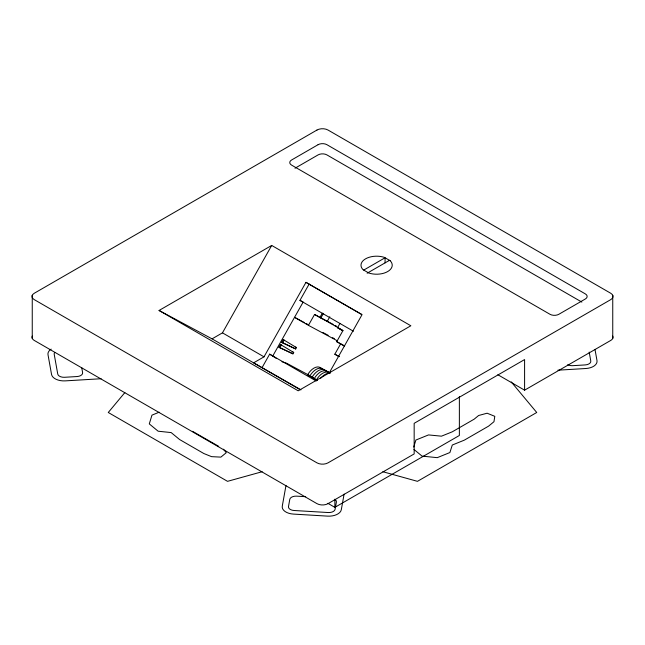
<?xml version="1.0" encoding="UTF-8"?>
<svg xmlns="http://www.w3.org/2000/svg" width="645" height="645" viewBox="0 0 645 645"><rect width="100%" height="100%" fill="white"/><g stroke="black" fill="none" stroke-linecap="round" stroke-linejoin="round"><path stroke-width="0.97" d="M385.073 262.87L385.073 257.766L363.74 270.086M285.985 485.467L282.276 506.172A12.497 7.216 0 0 0 293.419 514.089L327.596 516.129A12.497 7.216 0 0 0 341.31 509.695L344.099 494.126M413.735 447.05L415.88 440.035L428.522 434.924L441.47 436.173L452.242 431.828L474.18 419.161L478.622 415.501L487.112 413.211L494.788 416.315L493.973 421.701L488.596 426.135L464.327 440.148L452.29 445.026L449.896 452.548L437.254 457.66L422.048 456.112L413.937 449.42M159.057 310.471L212.06 338.859L222.461 332.852L271.698 245.439L410.849 325.773L298.208 390.806L159.057 310.471L271.698 245.439M300.989 389.846L253.606 362.845L264.007 356.838L305.964 282.349L361.756 314.421M262.176 367.44L269.666 354.145L276.512 358.523M353.42 331.248L299.949 300.377L309.149 284.05M272.843 355.855L303.134 302.078L299.949 300.377M278.954 347.204L280.486 344.486L281.373 344.994L279.841 347.719L278.954 347.204L292.943 353.847L293.709 352.493L280.486 344.486M281.712 342.31L283.244 339.584L284.131 340.1L282.599 342.817L281.712 342.31L295.7 348.953L296.466 347.591L283.244 339.584M304.279 322.532L294.547 317.316L308.439 325.338L314.575 314.454L333.167 324.411M314.575 314.454L319.872 317.517L322.323 313.164M320.823 318.025L323.451 313.365M319.872 317.517L327.184 321.436L329.813 316.768M344.527 346.172L336.714 341.665L342.842 330.78L337.545 327.716L339.996 323.363M339.109 356.677L334.82 354.21L340.705 343.753M328.95 373.431L362.022 314.712L305.964 282.349M124.848 392.595L108.263 412.486L227.532 481.339L262.152 471.721M294.999 168.232L318.082 154.905A6.248 3.604 0 0 1 326.918 154.905L581.846 302.086M367.15 273.214L389.491 260.322M497.875 374.745L524.595 390.169L610.726 340.439A7.813 4.507 0 0 0 612.75 336.085M327.902 503.334L334.868 507.357L459.369 435.48L459.369 396.554M159.194 412.203L151.97 415.13L149.285 423.902L158.138 431.207L171.167 432.585L179.608 439.535L203.876 453.548L211.56 456.652L220.888 457.12L226.266 452.693L223.436 449.186M101.112 378.736L65.258 380.873A12.497 7.216 0 0 1 51.544 374.439L48.004 354.71A12.497 7.216 0 0 1 51.173 349.122M557.917 370.182L585.854 368.513A12.497 7.216 0 0 0 596.996 360.595L595.053 349.743M305.682 496.69L296.636 496.15A6.248 3.604 0 0 0 289.782 499.367L288.492 506.543A6.248 3.604 0 0 0 294.064 510.501L328.24 512.541A6.248 3.604 0 0 0 335.094 509.324L336.384 502.149A6.248 3.604 0 0 0 334.65 499.262M382.848 471.721L417.468 481.339L536.737 412.486L511.219 381.88M281.994 361.764L286.517 363.175L309.302 375.382M218.687 446.324L192.516 431.312M282.599 342.817L295.7 348.953M279.841 347.719L292.943 353.847M334.932 325.362L336.706 326.314M337.545 327.716L342.414 330.329M306.044 323.476L307.818 324.427M322.855 332.481L328.16 335.319M332.586 337.69L334.352 338.641M308.439 325.338L337.658 340.987M336.714 341.665L344.68 345.93M334.82 354.21L339.238 356.572M330.103 372.923L320.041 367.44A12.497 7.216 -60 0 0 307.552 374.922L309.761 376.196A12.497 7.216 -60 0 1 322.25 368.714M330.159 373.132L324.459 369.996A12.497 7.216 -60 0 0 311.97 377.47L314.18 378.744A12.497 7.216 -60 0 1 326.668 371.27M311.051 376.317L312.809 377.252M307.552 374.922L317.219 380.099M311.97 377.47L317.243 380.292M327.184 321.436L343.172 330.659M295.587 347.083L296.466 347.591M292.83 351.976L293.709 352.493M269.666 354.145L316.235 381.034M222.461 332.852L264.007 356.838M212.06 338.859L300.175 389.733M589.191 352.089L590.78 360.966A6.248 3.604 0 0 1 585.209 364.925L572.784 365.667A6.248 3.604 0 0 1 567.785 364.667M81.73 367.65L82.608 372.584A6.248 3.604 0 0 1 77.037 376.543L64.613 377.285A6.248 3.604 0 0 1 57.752 374.068L54.22 354.339A6.248 3.604 0 0 1 54.728 352.493M612.75 295.281L612.75 338.415M524.595 390.169L524.595 359.563L414.163 423.322L414.163 453.927L328.023 503.656A7.813 4.507 0 0 1 316.977 503.656L34.274 340.439A7.813 4.507 0 0 1 32.25 336.085M334.868 499.375L334.868 507.357M32.25 295.281L32.25 338.415M320.694 378.228A12.497 7.216 -60 0 1 329.232 373.31M316.389 380.018A12.497 7.216 -60 0 1 328.877 372.544M316.977 130.04L34.274 293.257A7.813 4.507 0 0 0 34.274 299.635L316.977 462.852A7.813 4.507 0 0 0 328.023 462.852L610.726 299.635A7.813 4.507 0 0 0 610.726 293.257L328.023 130.04A7.813 4.507 0 0 0 316.977 130.04M318.082 144.698L291.58 160A6.248 3.604 0 0 0 291.58 165.104L549.991 314.292A6.248 3.604 0 0 0 558.828 314.292L585.329 298.998A6.248 3.604 0 0 0 585.329 293.894L326.918 144.698A6.248 3.604 0 0 0 318.082 144.698M390.136 260.693L384.42 257.395A15.617 9.014 0 0 0 365.57 258.83A15.617 9.014 0 0 0 363.087 269.715L368.803 273.012A15.617 9.014 0 0 0 387.653 271.577A15.617 9.014 0 0 0 390.136 260.693"/></g></svg>
